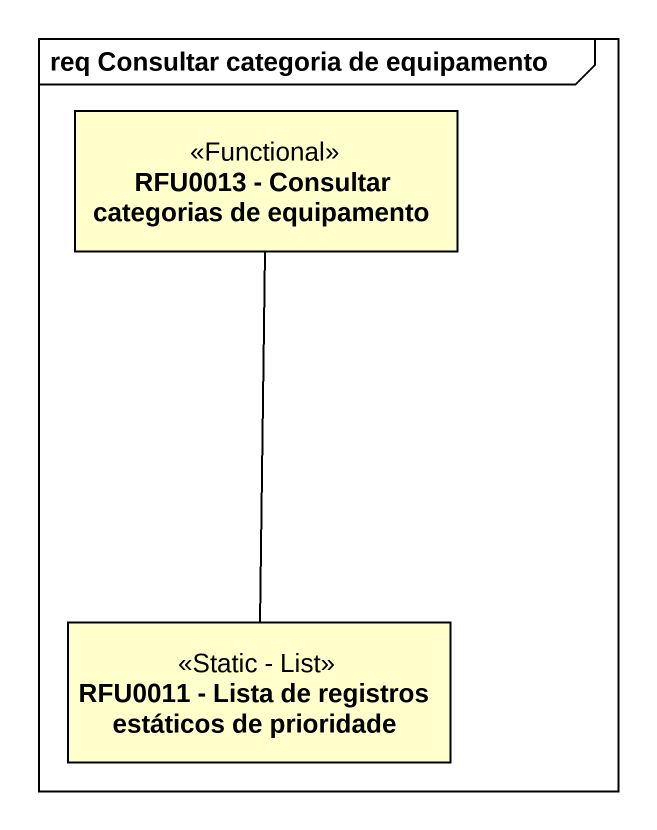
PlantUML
@startuml
mainframe req Consultar categoria de equipamento
hide circle
hide empty members
class "RFU0013 - Consultar categorias de equipamento" as RFU0013_Consultar <<Functional>>
class "RFU0011 - Lista de registros estáticos de prioridade" as RFU0011_Lista_de_registros <<Static - List>>
RFU0011_Lista_de_registros -up- RFU0013_Consultar
@enduml
